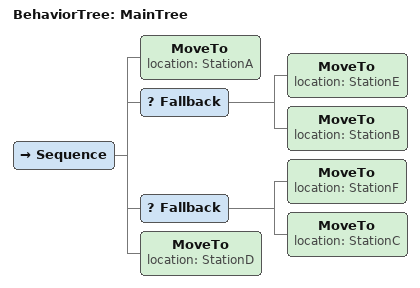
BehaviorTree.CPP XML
<root main_tree_to_execute = "MainTree" >
    <BehaviorTree ID="MainTree">
        <Sequence>
            <MoveTo location="StationA"/>
            <Fallback>
                <MoveTo location="StationE"/>
                <MoveTo location="StationB"/>
            </Fallback>
            <Fallback>
                <MoveTo location="StationF"/>
                <MoveTo location="StationC"/>
            </Fallback>
            <MoveTo location="StationD"/>
        </Sequence>
    </BehaviorTree>
</root>
